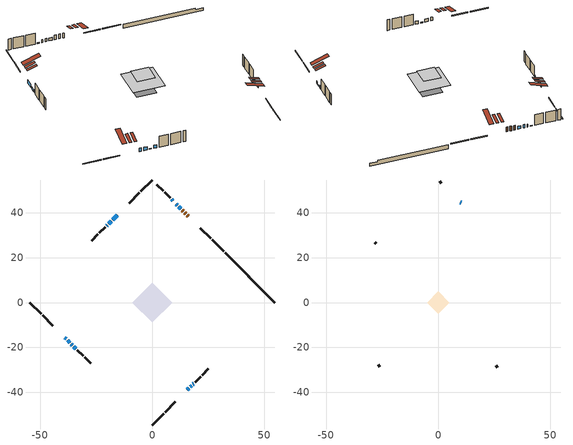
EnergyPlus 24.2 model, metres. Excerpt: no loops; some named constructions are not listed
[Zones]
conditioned space
 floor adiabatic (AdiabaticFloorConstruction): -8.84,0 0,8.84 8.84,0 0,-8.84 z2.98
 floor foundation (Slab1 construction): -5.55,0.08 -0.08,5.55 5.55,-0.08 0.08,-5.55 z-1.23
 wall outside (RimJoist1 construction): 0,-54.68 5.13,-49.56 / -54.68,0 -49.56,-5.13 / 0,54.68 -5.13,49.56 / 31.83,22.86 26.7,27.98 z0.54:0.84
 wall outside (RimJoist2 construction): 5.78,-48.9 10.33,-44.35 / -48.9,-5.78 -44.35,-10.33 / -5.78,48.9 -10.33,44.35 / 26.04,28.64 21.49,33.19 z0.54:0.84
 wall outside (AdiabaticWallConstruction 1): 16.11,38.58 15.65,39.03 / 15,39.69 14.54,40.15 / 13.88,40.8 13.42,41.26 z0.54:2.57
 wall outside (AdiabaticWallConstruction): 12.77,41.91 11.91,42.78 / -34.95,-19.74 -34.08,-20.6 z0.54:1.84; 11.25,43.43 10.82,43.87 / -15.72,38.96 -17.66,37.02 z0.54:1.99; 15.72,-38.97 16.33,-38.35 z0.54:1.46; -38.97,-15.72 -38.44,-16.24 z0.54:2.09; -37.79,-16.9 -36.8,-17.89 z0.54:1.94; 16.98,-37.7 17.53,-37.16 / -36.14,-18.54 -35.6,-19.08 / 9.23,45.45 8.69,46 z0.54:0.85; -18.32,36.37 -19.47,35.22 z0.54:1.38; -20.12,34.56 -20.4,34.28 / 18.18,-36.5 18.46,-36.23 z0.54:1.76
 wall outside (Wall1 construction): 19.11,-35.57 21.64,-33.04 / -33.43,-21.26 -30.9,-23.78 / -21.06,33.63 -23.58,31.1 / 8.03,46.65 5.51,49.18 z0.54:5.42
 wall outside (Wall2 construction): 22.3,-32.38 25.09,-29.6 / -30.24,-24.44 -27.45,-27.23 / -24.24,30.44 -27.03,27.65 / 4.85,49.84 2.06,52.62 z0.54:5.42
 wall foundation (FoundationWall1 construction): 32.48,22.2,-1.23 32.48,22.2,0.54 52.46,2.22,0.54 52.46,2.22,-0.03 54.68,0,-0.03 54.68,0,-1.23
 window (WindowConstruction): 12.77,41.92 11.91,42.78 z0.54:1.84
 window (WindowConstruction 4): 11.25,43.43 10.82,43.87 z0.54:1.99
 window (WindowConstruction 5): -15.72,38.96 -17.66,37.02 z0.54:1.99
 window (WindowConstruction 6): 15.72,-38.96 16.33,-38.35 z0.54:1.45
 window (WindowConstruction 7): -38.96,-15.72 -38.44,-16.24 z0.54:2.09
 window (WindowConstruction 8): -37.79,-16.9 -36.8,-17.89 z0.54:1.94
 window (WindowConstruction 11): 16.99,-37.7 17.53,-37.16 z0.54:0.84
 window (WindowConstruction 12): -36.14,-18.54 -35.6,-19.08 z0.54:0.84
 window (WindowConstruction 1): -18.32,36.37 -19.47,35.22 z0.54:1.38
 window (WindowConstruction 2): -34.95,-19.74 -34.08,-20.6 z0.54:1.84
 window (WindowConstruction 9): -20.12,34.56 -20.4,34.28 z0.54:1.76
 window (WindowConstruction 10): 18.18,-36.5 18.46,-36.23 z0.54:1.76
 window (WindowConstruction 3): 9.23,45.45 8.69,45.99 z0.54:0.84
 door (Door): 16.11,38.58 15.65,39.03 z0.54:2.57
 door (Door 1): 14.99,39.69 14.54,40.15 z0.54:2.57
 door (Door 2): 13.88,40.8 13.43,41.26 z0.54:2.57
 ceiling adiabatic (AdiabaticFloorConstruction): 0,-8.84 8.84,0 0,8.84 -8.84,0 z2.98
 roof outside (Roof2 construction): 13.67,-41.02,5.42 10.86,-38.21,6.74 10.12,-38.95,6.74 12.93,-41.76,5.42; -41.02,-13.67,5.42 -38.21,-10.86,6.74 -38.95,-10.12,6.74 -41.76,-12.93,5.42; -13.67,41.02,5.42 -10.86,38.21,6.74 -10.12,38.95,6.74 -12.93,41.76,5.42; 18.16,36.52,5.42 15.35,33.72,6.74 16.09,32.98,6.74 18.9,35.78,5.42
 roof outside (Roof3 construction): 15.06,-39.62,5.42 12.26,-36.81,6.74 11.52,-37.55,6.74 14.32,-40.36,5.42; -39.62,-15.06,5.42 -36.81,-12.26,6.74 -37.55,-11.52,6.74 -40.36,-14.32,5.42; -15.06,39.62,5.42 -12.26,36.81,6.74 -11.52,37.55,6.74 -14.32,40.36,5.42; 16.76,37.92,5.42 13.96,35.11,6.74 14.7,34.37,6.74 17.5,37.18,5.42
attic - vented
 floor to conditioned space (Floor1 construction Reversed): -4.98,0 0,4.98 4.98,0 0,-4.98 z5.42
 wall outside (AdiabaticWallConstruction): 10.16,44.52 9.88,44.8 z0.54:1.76
 wall outside (Wall3 construction): 25.74,-28.94 26.49,-28.19 / -26.8,-27.89 -26.05,-28.63 / -27.69,27 -28.43,26.25 / 1.4,53.28 0.66,54.03 z0.54:5.42
 window (WindowConstruction 13): 10.16,44.52 9.89,44.8 z0.54:1.76
 roof outside (Roof1 construction): 12.27,-42.41,5.42 7.41,-37.56,7.71 6.13,-38.84,7.71 10.99,-43.69,5.42; -42.41,-12.27,5.42 -37.56,-7.41,7.71 -38.84,-6.13,7.71 -43.69,-10.99,5.42; -12.27,42.41,5.42 -7.41,37.56,7.71 -6.13,38.84,7.71 -10.99,43.69,5.42; 19.56,35.13,5.42 14.7,30.27,7.71 15.98,28.99,7.71 20.84,33.85,5.42
[Material] Roughness=Rough; Thermal Absorptance=0.9
Name | Thickness {m} | Conductivity {W/m-K} | Density {kg/m3} | Specific Heat {J/kg-K} | Solar Absorptance | Visible Absorptance
ceiling loosefill ins | 0.0846667 | 0.0480833 | 16.02 | 1046.75 | 0.7 | 0.7
ceiling stud and cavity | 0.1397 | 0.294931 | 65.682 | 1177.47 | 0.7 | 0.7
gypsum board | 0.0127 | 0.160291 | 801 | 837.4 | 0.6 | 0.6
[Construction]
Floor1 construction: ceiling loosefill ins, ceiling stud and cavity, gypsum board
[EnergyManagementSystem:Program]
infil_program: Set p_m = 0.14; Set p_s = 0.22; Set s_m = 270; Set s_s = 370; Set z_m = 9.99744; Set z_s = 5.232067512434065; Set f_t = (((s_m/z_m)^p_m)*((z_s/s_s)^p_s)); Set Tdiff = tin_s-tout_s; Set dT = @Abs Tdiff; Set c = 0.0548; Set Cs = 0.1008; Set Cw = 0.1517; Set n = 0.65; Set sft = (f_t*0.54); Set temp1 = ((c*Cw)*((sft*site_vw_s)^(2*n)))^2; Set Qinf = (((c*Cs*(dT^n))^2)+temp1)^0.5; Set Qinf = (@Max Qinf 0); Set mech_vent_house_fan_sensible_load_act = 0.0; Set mech_vent_house_fan_latent_load_act = 0.0; Set OASupInPb = out_pb_s; Set OASupInTemp = tout_s; Set OASupInW = out_wt_s; Set OASupRho = (@RhoAirFnPbTdbW OASupInPb OASupInTemp OASupInW); Set OASupCp = (@CpAirFnW OASupInW); Set OASupInEnth = (@HFnTdbW OASupInTemp OASupInW); Set ZoneTemp = tin_s; Set ZoneW = win_s; Set ZoneCp = (@CpAirFnW ZoneW); Set ZoneAirEnth = (@HFnTdbW ZoneTemp ZoneW); Set mech_vent_house_fan_cfis_act = 0.0; Set QWHV_cfis_sup = 0.0; Set QWHV_cfis_suppl_sup = 0.0; Set QWHV_cfis_suppl_exh = 0.0; Set Qrange = 0; Set Qrange = Qrange + 0.075 * mech_vent_range_fan_0_sch_s; Set Qbath = 0; Set Qdryer = 0; Set Qdryer = Qdryer + 0.00308 * clothes_dryer_exhaust_0_sch_s; Set QWHV_sup = 0.0; Set QWHV_exh = 0.0; Set Qsupply = QWHV_sup + QWHV_cfis_sup + QWHV_cfis_suppl_sup; Set Qexhaust = Qrange + Qbath + Qdryer + QWHV_exh + QWHV_cfis_suppl_exh; Set Qfan = (@Max Qexhaust Qsupply); Set Qducts = 0; If Qducts < 0; Set Qsupply = Qsupply - Qducts; Else; Set Qexhaust = Qexhaust + Qducts; EndIf; Set Qfan_with_ducts = (@Max Qexhaust Qsupply); Set Qimb = (@Abs (Qsupply - Qexhaust)); If Qinf + Qimb > 0; Set Qtot = Qfan_with_ducts + (Qinf^2) / (Qinf + Qimb); Else; Set Qtot = Qfan_with_ducts; EndIf; Set Qinf_adj = Qtot - Qfan; Set infil_flow_act = Qinf_adj; Set infil_program_Qinf = Qinf_adj; Set infil_program_Qfan = Qfan; Set Qload = Qfan; Set Effectiveness_Sens = 0.0; Set Effectiveness_Lat = 0.0; Set Fan_MFR = Qload * OASupRho; Set ZoneInEnth = OASupInEnth; Set ZoneInTemp = OASupInTemp; Set FanTotalToCond = Fan_MFR * (ZoneInEnth - ZoneAirEnth); Set FanSensToCond = Fan_MFR * ZoneCp * (ZoneInTemp - ZoneTemp); Set FanLatToCond = FanTotalToCond - FanSensToCond; Set mech_vent_house_fan_sensible_load_act = mech_vent_house_fan_sensible_load_act + FanSensToCond; Set mech_vent_house_fan_latent_load_act = mech_vent_house_fan_latent_load_act + FanLatToCond
total_loads_program: Set loads_htg_tot = 0; Set loads_clg_tot = 0; If htg_load_cond > 0; Set loads_htg_tot = loads_htg_tot + (htg_load_cond - clg_load_cond) * 1.0; EndIf; Set loads_htg_tot = (@Max loads_htg_tot 0); If clg_load_cond > 0; Set loads_clg_tot = loads_clg_tot + (clg_load_cond - htg_load_cond) * 0.0; EndIf; Set loads_clg_tot = (@Max loads_clg_tot 0)
unmet_hours_program: Set htg_unmet_hours = 0; Set clg_unmet_hours = 0; Set unit_htg_unmet_hours = 0; If ((DayOfYear >= 1) && (DayOfYear <= 365)); Set unit_htg_unmet_hours = unit_htg_unmet_hours + conditioned_space_htg_unmet_s; If unit_htg_unmet_hours > htg_unmet_hours; Set htg_unmet_hours = unit_htg_unmet_hours; EndIf; EndIf
water_heater_EC_adj: If WarmupFlag == 0; Set dhw_e_cons = water_heater_energy + water_heater_on_cycle_parasitic + water_heater_off_cycle_parasitic; Set water_heater_ec_adj_act = 0.0 * dhw_e_cons / 1; EndIf
[EnergyManagementSystem:ProgramCallingManager]
component_loads_program_calling_manager: EndOfZoneTimestepAfterZoneReporting; component_loads_program
fridge_schedule_program_calling_manager: BeginZoneTimestepAfterInitHeatBalance; fridge_schedule_program
furnace_supply_fan_disaggregate_program_calling_manager: EndOfSystemTimestepBeforeHVACReporting; furnace_supply_fan_disaggregate_program
infil_program_calling_manager: BeginZoneTimestepAfterInitHeatBalance; infil_program
natural_vent_program_calling_manager: BeginZoneTimestepAfterInitHeatBalance; natural_vent_program
total_airflows_program_calling_manager: EndOfZoneTimestepAfterZoneReporting; total_airflows_program
total_loads_program_calling_manager: EndOfZoneTimestepAfterZoneReporting; total_loads_program
unmet_hours_program_calling_manager: EndOfZoneTimestepBeforeZoneReporting; unmet_hours_program
water_heater_EC_adj_ProgramManager: EndOfSystemTimestepBeforeHVACReporting; water_heater_EC_adj
[EnergyManagementSystem:OutputVariable] Type of Data in Variable=Summed
Name | EMS Variable | Update Frequency | EMS Program or Subroutine | Units
furnace supply fan disaggregate htg primary | furnace_supply_fan_primary_htg | SystemTimestep | furnace_supply_fan_disaggregate_program | J
loads_htg_tot_peakload_outvar; loads_htg_tot_annual_outvar; Energy Management System Output Variable 1; Energy Management System Output Variable 45 | loads_htg_tot | ZoneTimestep | total_loads_program | J
loads_clg_tot_peakload_outvar; loads_clg_tot_annual_outvar; Energy Management System Output Variable 2; Energy Management System Output Variable 46 | loads_clg_tot | ZoneTimestep | total_loads_program | J
htg_unmet_hours_annual_outvar; Energy Management System Output Variable 3 | htg_unmet_hours | ZoneTimestep | unmet_hours_program | hr
clg_unmet_hours_annual_outvar; Energy Management System Output Variable 4 | clg_unmet_hours | ZoneTimestep | unmet_hours_program | hr
loads_htg_roofs_annual_outvar; Energy Management System Output Variable 5 | loads_htg_roofs | ZoneTimestep | component_loads_program | J
loads_htg_ceilings_annual_outvar; Energy Management System Output Variable 6 | loads_htg_ceilings | ZoneTimestep | component_loads_program | J
loads_htg_walls_annual_outvar; Energy Management System Output Variable 7 | loads_htg_walls | ZoneTimestep | component_loads_program | J
loads_htg_rim_joists_annual_outvar; Energy Management System Output Variable 8 | loads_htg_rim_joists | ZoneTimestep | component_loads_program | J
loads_htg_foundation_walls_annual_outvar; Energy Management System Output Variable 9 | loads_htg_foundation_walls | ZoneTimestep | component_loads_program | J
loads_htg_doors_annual_outvar; Energy Management System Output Variable 10 | loads_htg_doors | ZoneTimestep | component_loads_program | J
loads_htg_windows_conduction_annual_outvar; Energy Management System Output Variable 11 | loads_htg_windows_conduction | ZoneTimestep | component_loads_program | J
loads_htg_windows_solar_annual_outvar; Energy Management System Output Variable 12 | loads_htg_windows_solar | ZoneTimestep | component_loads_program | J
loads_htg_skylights_conduction_annual_outvar; Energy Management System Output Variable 13 | loads_htg_skylights_conduction | ZoneTimestep | component_loads_program | J
loads_htg_skylights_solar_annual_outvar; Energy Management System Output Variable 14 | loads_htg_skylights_solar | ZoneTimestep | component_loads_program | J
loads_htg_floors_annual_outvar; Energy Management System Output Variable 15 | loads_htg_floors | ZoneTimestep | component_loads_program | J
loads_htg_slabs_annual_outvar; Energy Management System Output Variable 16 | loads_htg_slabs | ZoneTimestep | component_loads_program | J
loads_htg_internal_mass_annual_outvar; Energy Management System Output Variable 17 | loads_htg_internal_mass | ZoneTimestep | component_loads_program | J
loads_htg_infil_annual_outvar; Energy Management System Output Variable 18 | loads_htg_infil | ZoneTimestep | component_loads_program | J
loads_htg_natvent_annual_outvar; Energy Management System Output Variable 19 | loads_htg_natvent | ZoneTimestep | component_loads_program | J
loads_htg_mechvent_annual_outvar; Energy Management System Output Variable 20 | loads_htg_mechvent | ZoneTimestep | component_loads_program | J
loads_htg_whf_annual_outvar; Energy Management System Output Variable 21 | loads_htg_whf | ZoneTimestep | component_loads_program | J
loads_htg_ducts_annual_outvar; Energy Management System Output Variable 22 | loads_htg_ducts | ZoneTimestep | component_loads_program | J
loads_htg_intgains_annual_outvar; Energy Management System Output Variable 23 | loads_htg_intgains | ZoneTimestep | component_loads_program | J
loads_htg_lighting_annual_outvar; Energy Management System Output Variable 24 | loads_htg_lighting | ZoneTimestep | component_loads_program | J
loads_clg_roofs_annual_outvar; Energy Management System Output Variable 25 | loads_clg_roofs | ZoneTimestep | component_loads_program | J
loads_clg_ceilings_annual_outvar; Energy Management System Output Variable 26 | loads_clg_ceilings | ZoneTimestep | component_loads_program | J
loads_clg_walls_annual_outvar; Energy Management System Output Variable 27 | loads_clg_walls | ZoneTimestep | component_loads_program | J
loads_clg_rim_joists_annual_outvar; Energy Management System Output Variable 28 | loads_clg_rim_joists | ZoneTimestep | component_loads_program | J
loads_clg_foundation_walls_annual_outvar; Energy Management System Output Variable 29 | loads_clg_foundation_walls | ZoneTimestep | component_loads_program | J
loads_clg_doors_annual_outvar; Energy Management System Output Variable 30 | loads_clg_doors | ZoneTimestep | component_loads_program | J
loads_clg_windows_conduction_annual_outvar; Energy Management System Output Variable 31 | loads_clg_windows_conduction | ZoneTimestep | component_loads_program | J
loads_clg_windows_solar_annual_outvar; Energy Management System Output Variable 32 | loads_clg_windows_solar | ZoneTimestep | component_loads_program | J
loads_clg_skylights_conduction_annual_outvar; Energy Management System Output Variable 33 | loads_clg_skylights_conduction | ZoneTimestep | component_loads_program | J
loads_clg_skylights_solar_annual_outvar; Energy Management System Output Variable 34 | loads_clg_skylights_solar | ZoneTimestep | component_loads_program | J
loads_clg_floors_annual_outvar; Energy Management System Output Variable 35 | loads_clg_floors | ZoneTimestep | component_loads_program | J
loads_clg_slabs_annual_outvar; Energy Management System Output Variable 36 | loads_clg_slabs | ZoneTimestep | component_loads_program | J
loads_clg_internal_mass_annual_outvar; Energy Management System Output Variable 37 | loads_clg_internal_mass | ZoneTimestep | component_loads_program | J
loads_clg_infil_annual_outvar; Energy Management System Output Variable 38 | loads_clg_infil | ZoneTimestep | component_loads_program | J
loads_clg_natvent_annual_outvar; Energy Management System Output Variable 39 | loads_clg_natvent | ZoneTimestep | component_loads_program | J
loads_clg_mechvent_annual_outvar; Energy Management System Output Variable 40 | loads_clg_mechvent | ZoneTimestep | component_loads_program | J
loads_clg_whf_annual_outvar; Energy Management System Output Variable 41 | loads_clg_whf | ZoneTimestep | component_loads_program | J
loads_clg_ducts_annual_outvar; Energy Management System Output Variable 42 | loads_clg_ducts | ZoneTimestep | component_loads_program | J
loads_clg_intgains_annual_outvar; Energy Management System Output Variable 43 | loads_clg_intgains | ZoneTimestep | component_loads_program | J
loads_clg_lighting_annual_outvar; Energy Management System Output Variable 44 | loads_clg_lighting | ZoneTimestep | component_loads_program | J
[Schedule:Day:Interval]
interior lighting schedule day: No, 01:00, 0.108182, 04:00, 0.0901515, 05:00, 0.0991667, 06:00, 0.162273, 07:00, 0.270455, 08:00, 0.342576, 10:00, 0.369621, 11:00, 0.351591, 12:00, 0.333561, 13:00, 0.324545, 14:00, 0.31553, 15:00, 0.333561, 16:00, 0.369621, 17:00, 0.450758, 18:00, 0.585985, 19:00, 0.775303, 20:00, 0.955606, 21:00, 0.991667, 22:00, 0.712197, 23:00, 0.360606, 24:00, 0.162273
interior lighting schedule day 1: No, 01:00, 0.100909, 04:00, 0.0840909, 05:00, 0.0925, 06:00, 0.151364, 07:00, 0.252273, 08:00, 0.319545, 10:00, 0.344773, 11:00, 0.327955, 12:00, 0.311136, 13:00, 0.302727, 14:00, 0.294318, 15:00, 0.311136, 16:00, 0.344773, 17:00, 0.420455, 18:00, 0.546591, 19:00, 0.723182, 20:00, 0.891364, 21:00, 0.925, 22:00, 0.664318, 23:00, 0.336364, 24:00, 0.151364
interior lighting schedule day 2: No, 01:00, 0.0927273, 04:00, 0.0772727, 05:00, 0.085, 06:00, 0.139091, 07:00, 0.231818, 08:00, 0.293636, 10:00, 0.316818, 11:00, 0.301364, 12:00, 0.285909, 13:00, 0.278182, 14:00, 0.270455, 15:00, 0.285909, 16:00, 0.316818, 17:00, 0.386364, 18:00, 0.502273, 19:00, 0.664545, 20:00, 0.819091, 21:00, 0.85, 22:00, 0.610455, 23:00, 0.309091, 24:00, 0.139091
interior lighting schedule day 3: No, 01:00, 0.0845455, 04:00, 0.0704545, 05:00, 0.0775, 06:00, 0.126818, 07:00, 0.211364, 08:00, 0.267727, 10:00, 0.288864, 11:00, 0.274773, 12:00, 0.260682, 13:00, 0.253636, 14:00, 0.246591, 15:00, 0.260682, 16:00, 0.288864, 17:00, 0.352273, 18:00, 0.457955, 19:00, 0.605909, 20:00, 0.746818, 21:00, 0.775, 22:00, 0.556591, 23:00, 0.281818, 24:00, 0.126818
interior lighting schedule day 4: No, 01:00, 0.0763636, 04:00, 0.0636364, 05:00, 0.07, 06:00, 0.114545, 07:00, 0.190909, 08:00, 0.241818, 10:00, 0.260909, 11:00, 0.248182, 12:00, 0.235455, 13:00, 0.229091, 14:00, 0.222727, 15:00, 0.235455, 16:00, 0.260909, 17:00, 0.318182, 18:00, 0.413636, 19:00, 0.547273, 20:00, 0.674545, 21:00, 0.7, 22:00, 0.502727, 23:00, 0.254545, 24:00, 0.114545
interior lighting schedule day 5: No, 01:00, 0.0727273, 04:00, 0.0606061, 05:00, 0.0666667, 06:00, 0.109091, 07:00, 0.181818, 08:00, 0.230303, 10:00, 0.248485, 11:00, 0.236364, 12:00, 0.224242, 13:00, 0.218182, 14:00, 0.212121, 15:00, 0.224242, 16:00, 0.248485, 17:00, 0.30303, 18:00, 0.393939, 19:00, 0.521212, 20:00, 0.642424, 21:00, 0.666667, 22:00, 0.478788, 23:00, 0.242424, 24:00, 0.109091
interior lighting schedule day 6: No, 01:00, 0.0745455, 04:00, 0.0621212, 05:00, 0.0683333, 06:00, 0.111818, 07:00, 0.186364, 08:00, 0.236061, 10:00, 0.254697, 11:00, 0.242273, 12:00, 0.229848, 13:00, 0.223636, 14:00, 0.217424, 15:00, 0.229848, 16:00, 0.254697, 17:00, 0.310606, 18:00, 0.403788, 19:00, 0.534242, 20:00, 0.658485, 21:00, 0.683333, 22:00, 0.490758, 23:00, 0.248485, 24:00, 0.111818
interior lighting schedule day 7: No, 01:00, 0.08, 04:00, 0.0666667, 05:00, 0.0733333, 06:00, 0.12, 07:00, 0.2, 08:00, 0.253333, 10:00, 0.273333, 11:00, 0.26, 12:00, 0.246667, 13:00, 0.24, 14:00, 0.233333, 15:00, 0.246667, 16:00, 0.273333, 17:00, 0.333333, 18:00, 0.433333, 19:00, 0.573333, 20:00, 0.706667, 21:00, 0.733333, 22:00, 0.526667, 23:00, 0.266667, 24:00, 0.12
interior lighting schedule day 8: No, 01:00, 0.0890909, 04:00, 0.0742424, 05:00, 0.0816667, 06:00, 0.133636, 07:00, 0.222727, 08:00, 0.282121, 10:00, 0.304394, 11:00, 0.289545, 12:00, 0.274697, 13:00, 0.267273, 14:00, 0.259848, 15:00, 0.274697, 16:00, 0.304394, 17:00, 0.371212, 18:00, 0.482576, 19:00, 0.638485, 20:00, 0.78697, 21:00, 0.816667, 22:00, 0.586515, 23:00, 0.29697, 24:00, 0.133636
interior lighting schedule day 9: No, 01:00, 0.0972727, 04:00, 0.0810606, 05:00, 0.0891667, 06:00, 0.145909, 07:00, 0.243182, 08:00, 0.30803, 10:00, 0.332348, 11:00, 0.316136, 12:00, 0.299924, 13:00, 0.291818, 14:00, 0.283712, 15:00, 0.299924, 16:00, 0.332348, 17:00, 0.405303, 18:00, 0.526894, 19:00, 0.697121, 20:00, 0.859242, 21:00, 0.891667, 22:00, 0.640379, 23:00, 0.324242, 24:00, 0.145909
interior lighting schedule day 10: No, 01:00, 0.105455, 04:00, 0.0878788, 05:00, 0.0966667, 06:00, 0.158182, 07:00, 0.263636, 08:00, 0.333939, 10:00, 0.360303, 11:00, 0.342727, 12:00, 0.325152, 13:00, 0.316364, 14:00, 0.307576, 15:00, 0.325152, 16:00, 0.360303, 17:00, 0.439394, 18:00, 0.571212, 19:00, 0.755758, 20:00, 0.931515, 21:00, 0.966667, 22:00, 0.694242, 23:00, 0.351515, 24:00, 0.158182
interior lighting schedule day 11: No, 01:00, 0.109091, 04:00, 0.0909091, 05:00, 0.1, 06:00, 0.163636, 07:00, 0.272727, 08:00, 0.345455, 10:00, 0.372727, 11:00, 0.354545, 12:00, 0.336364, 13:00, 0.327273, 14:00, 0.318182, 15:00, 0.336364, 16:00, 0.372727, 17:00, 0.454545, 18:00, 0.590909, 19:00, 0.781818, 20:00, 0.963636, 21:00, 1, 22:00, 0.718182, 23:00, 0.363636, 24:00, 0.163636
interior lighting schedule default day; occupants schedule default day; clothes dryer schedule default day; cooking range schedule default day; mech vent range fan 0 schedule default day; misc plug loads schedule default day; general water use schedule default day; clothes dryer exhaust 0 schedule default day; cooling season schedule day; cooling season schedule day 2; cooling season schedule default day; exterior lighting schedule default day; natural vent schedule default day: No, 24:00, 0
occupants schedule day: No, 05:00, 0.426829, 06:00, 0.719512, 07:00, 1, 08:00, 0.670732, 09:00, 0.329268, 14:00, 0.170732, 15:00, 0.231707, 16:00, 0.329268, 17:00, 0.5, 18:00, 0.670732, 19:00, 0.829268, 21:00, 1, 22:00, 0.853659, 23:00, 0.646341, 24:00, 0.426829
clothes dryer schedule day; clothes dryer exhaust 0 schedule day: No, 01:00, 0.123457, 02:00, 0.0740741, 03:00, 0.0493827, 04:00, 0.0246914, 05:00, 0.0493827, 06:00, 0.0740741, 07:00, 0.197531, 08:00, 0.395062, 09:00, 0.592593, 10:00, 0.839506, 11:00, 0.962963, 12:00, 1, 13:00, 0.91358, 14:00, 0.82716, 15:00, 0.716049, 16:00, 0.753086, 17:00, 0.679012, 18:00, 0.666667, 20:00, 0.62963, 21:00, 0.641975, 22:00, 0.666667, 23:00, 0.54321, 24:00, 0.296296
cooking range schedule day: No, 05:00, 0.0597015, 06:00, 0.11194, 07:00, 0.171642, 08:00, 0.291045, 11:00, 0.343284, 12:00, 0.402985, 13:00, 0.462687, 14:00, 0.343284, 15:00, 0.291045, 16:00, 0.402985, 17:00, 0.567164, 18:00, 1, 19:00, 0.850746, 20:00, 0.432836, 21:00, 0.291045, 22:00, 0.231343, 23:00, 0.171642, 24:00, 0.11194
mech vent range fan 0 schedule day: No, 18:00, 0, 19:00, 1, 20:00, 0.2, 24:00, 0
misc plug loads schedule day: No, 06:00, 0.705882, 07:00, 0.745098, 08:00, 0.803922, 15:00, 0.823529, 16:00, 0.862745, 17:00, 0.921569, 18:00, 0.980392, 19:00, 1, 20:00, 0.980392, 21:00, 0.941176, 22:00, 0.862745, 23:00, 0.784314, 24:00, 0.72549
general water use schedule day: No, 01:00, 0.315068, 03:00, 0.287671, 04:00, 0.342466, 05:00, 0.369863, 06:00, 0.520548, 07:00, 0.60274, 08:00, 0.534247, 10:00, 0.506849, 11:00, 0.465753, 14:00, 0.479452, 15:00, 0.534247, 16:00, 0.589041, 17:00, 0.69863, 18:00, 0.876712, 19:00, 0.890411, 20:00, 0.986301, 21:00, 1, 22:00, 0.863014, 23:00, 0.616438, 24:00, 0.465753
cooling season schedule day 1: No, 24:00, 1
exterior lighting schedule day: No, 01:00, 0.566667, 03:00, 0.524167, 05:00, 0.495833, 06:00, 0.5525, 07:00, 0.623333, 08:00, 0.580833, 09:00, 0.439167, 10:00, 0.354167, 12:00, 0.34, 13:00, 0.354167, 14:00, 0.396667, 15:00, 0.425, 16:00, 0.495833, 17:00, 0.623333, 18:00, 0.793333, 19:00, 0.906667, 20:00, 0.963333, 21:00, 0.991667, 22:00, 0.920833, 23:00, 0.793333, 24:00, 0.665833
exterior lighting schedule day 1: No, 01:00, 0.528571, 03:00, 0.488929, 05:00, 0.4625, 06:00, 0.515357, 07:00, 0.581429, 08:00, 0.541786, 09:00, 0.409643, 10:00, 0.330357, 12:00, 0.317143, 13:00, 0.330357, 14:00, 0.37, 15:00, 0.396429, 16:00, 0.4625, 17:00, 0.581429, 18:00, 0.74, 19:00, 0.845714, 20:00, 0.898571, 21:00, 0.925, 22:00, 0.858929, 23:00, 0.74, 24:00, 0.621071
exterior lighting schedule day 10: No, 01:00, 0.552381, 03:00, 0.510952, 05:00, 0.483333, 06:00, 0.538571, 07:00, 0.607619, 08:00, 0.56619, 09:00, 0.428095, 10:00, 0.345238, 12:00, 0.331429, 13:00, 0.345238, 14:00, 0.386667, 15:00, 0.414286, 16:00, 0.483333, 17:00, 0.607619, 18:00, 0.773333, 19:00, 0.88381, 20:00, 0.939048, 21:00, 0.966667, 22:00, 0.897619, 23:00, 0.773333, 24:00, 0.649048
exterior lighting schedule day 11: No, 01:00, 0.571429, 03:00, 0.528571, 05:00, 0.5, 06:00, 0.557143, 07:00, 0.628571, 08:00, 0.585714, 09:00, 0.442857, 10:00, 0.357143, 12:00, 0.342857, 13:00, 0.357143, 14:00, 0.4, 15:00, 0.428571, 16:00, 0.5, 17:00, 0.628571, 18:00, 0.8, 19:00, 0.914286, 20:00, 0.971429, 21:00, 1, 22:00, 0.928571, 23:00, 0.8, 24:00, 0.671429
exterior lighting schedule day 2: No, 01:00, 0.485714, 03:00, 0.449286, 05:00, 0.425, 06:00, 0.473571, 07:00, 0.534286, 08:00, 0.497857, 09:00, 0.376429, 10:00, 0.303571, 12:00, 0.291429, 13:00, 0.303571, 14:00, 0.34, 15:00, 0.364286, 16:00, 0.425, 17:00, 0.534286, 18:00, 0.68, 19:00, 0.777143, 20:00, 0.825714, 21:00, 0.85, 22:00, 0.789286, 23:00, 0.68, 24:00, 0.570714
exterior lighting schedule day 3: No, 01:00, 0.442857, 03:00, 0.409643, 05:00, 0.3875, 06:00, 0.431786, 07:00, 0.487143, 08:00, 0.453929, 09:00, 0.343214, 10:00, 0.276786, 12:00, 0.265714, 13:00, 0.276786, 14:00, 0.31, 15:00, 0.332143, 16:00, 0.3875, 17:00, 0.487143, 18:00, 0.62, 19:00, 0.708571, 20:00, 0.752857, 21:00, 0.775, 22:00, 0.719643, 23:00, 0.62, 24:00, 0.520357
exterior lighting schedule day 4: No, 01:00, 0.4, 03:00, 0.37, 05:00, 0.35, 06:00, 0.39, 07:00, 0.44, 08:00, 0.41, 09:00, 0.31, 10:00, 0.25, 12:00, 0.24, 13:00, 0.25, 14:00, 0.28, 15:00, 0.3, 16:00, 0.35, 17:00, 0.44, 18:00, 0.56, 19:00, 0.64, 20:00, 0.68, 21:00, 0.7, 22:00, 0.65, 23:00, 0.56, 24:00, 0.47
exterior lighting schedule day 5: No, 01:00, 0.380952, 03:00, 0.352381, 05:00, 0.333333, 06:00, 0.371429, 07:00, 0.419048, 08:00, 0.390476, 09:00, 0.295238, 10:00, 0.238095, 12:00, 0.228571, 13:00, 0.238095, 14:00, 0.266667, 15:00, 0.285714, 16:00, 0.333333, 17:00, 0.419048, 18:00, 0.533333, 19:00, 0.609524, 20:00, 0.647619, 21:00, 0.666667, 22:00, 0.619048, 23:00, 0.533333, 24:00, 0.447619
exterior lighting schedule day 6: No, 01:00, 0.390476, 03:00, 0.36119, 05:00, 0.341667, 06:00, 0.380714, 07:00, 0.429524, 08:00, 0.400238, 09:00, 0.302619, 10:00, 0.244048, 12:00, 0.234286, 13:00, 0.244048, 14:00, 0.273333, 15:00, 0.292857, 16:00, 0.341667, 17:00, 0.429524, 18:00, 0.546667, 19:00, 0.624762, 20:00, 0.66381, 21:00, 0.683333, 22:00, 0.634524, 23:00, 0.546667, 24:00, 0.45881
exterior lighting schedule day 7: No, 01:00, 0.419048, 03:00, 0.387619, 05:00, 0.366667, 06:00, 0.408571, 07:00, 0.460952, 08:00, 0.429524, 09:00, 0.324762, 10:00, 0.261905, 12:00, 0.251429, 13:00, 0.261905, 14:00, 0.293333, 15:00, 0.314286, 16:00, 0.366667, 17:00, 0.460952, 18:00, 0.586667, 19:00, 0.670476, 20:00, 0.712381, 21:00, 0.733333, 22:00, 0.680952, 23:00, 0.586667, 24:00, 0.492381
exterior lighting schedule day 8: No, 01:00, 0.466667, 03:00, 0.431667, 05:00, 0.408333, 06:00, 0.455, 07:00, 0.513333, 08:00, 0.478333, 09:00, 0.361667, 10:00, 0.291667, 12:00, 0.28, 13:00, 0.291667, 14:00, 0.326667, 15:00, 0.35, 16:00, 0.408333, 17:00, 0.513333, 18:00, 0.653333, 19:00, 0.746667, 20:00, 0.793333, 21:00, 0.816667, 22:00, 0.758333, 23:00, 0.653333, 24:00, 0.548333
exterior lighting schedule day 9: No, 01:00, 0.509524, 03:00, 0.47131, 05:00, 0.445833, 06:00, 0.496786, 07:00, 0.560476, 08:00, 0.522262, 09:00, 0.394881, 10:00, 0.318452, 12:00, 0.305714, 13:00, 0.318452, 14:00, 0.356667, 15:00, 0.382143, 16:00, 0.445833, 17:00, 0.560476, 18:00, 0.713333, 19:00, 0.815238, 20:00, 0.86619, 21:00, 0.891667, 22:00, 0.827976, 23:00, 0.713333, 24:00, 0.59869
[Schedule:Week:Daily]
clothes dryer exhaust 0 schedule Week Rule - Jan1-Dec31: clothes dryer exhaust 0 schedule day, clothes dryer exhaust 0 schedule day, clothes dryer exhaust 0 schedule day, clothes dryer exhaust 0 schedule day, clothes dryer exhaust 0 schedule day, clothes dryer exhaust 0 schedule day, clothes dryer exhaust 0 schedule day, clothes dryer exhaust 0 schedule default day, clothes dryer exhaust 0 schedule default day, clothes dryer exhaust 0 schedule default day, clothes dryer exhaust 0 schedule default day, clothes dryer exhaust 0 schedule default day
cooling season schedule Week Rule - Jan1-May26: cooling season schedule day, cooling season schedule day, cooling season schedule day, cooling season schedule day, cooling season schedule day, cooling season schedule day, cooling season schedule day, cooling season schedule default day, cooling season schedule default day, cooling season schedule default day, cooling season schedule default day, cooling season schedule default day
cooling season schedule Week Rule - May27-Jun2: cooling season schedule day, cooling season schedule day, cooling season schedule day, cooling season schedule day, cooling season schedule day, cooling season schedule day 1, cooling season schedule day 1, cooling season schedule default day, cooling season schedule default day, cooling season schedule default day, cooling season schedule default day, cooling season schedule default day
cooling season schedule Week Rule - Jun3-Aug25: cooling season schedule day 1, cooling season schedule day 1, cooling season schedule day 1, cooling season schedule day 1, cooling season schedule day 1, cooling season schedule day 1, cooling season schedule day 1, cooling season schedule default day, cooling season schedule default day, cooling season schedule default day, cooling season schedule default day, cooling season schedule default day
cooling season schedule Week Rule - Aug26-Sep1: cooling season schedule day 1, cooling season schedule day 1, cooling season schedule day 1, cooling season schedule day 1, cooling season schedule day 1, cooling season schedule day 1, cooling season schedule day 2, cooling season schedule default day, cooling season schedule default day, cooling season schedule default day, cooling season schedule default day, cooling season schedule default day
cooling season schedule Week Rule - Sep2-Dec31: cooling season schedule day 2, cooling season schedule day 2, cooling season schedule day 2, cooling season schedule day 2, cooling season schedule day 2, cooling season schedule day 2, cooling season schedule day 2, cooling season schedule default day, cooling season schedule default day, cooling season schedule default day, cooling season schedule default day, cooling season schedule default day
exterior lighting schedule Week Rule - Aug5-Aug25: exterior lighting schedule day 7, exterior lighting schedule day 7, exterior lighting schedule day 7, exterior lighting schedule day 7, exterior lighting schedule day 7, exterior lighting schedule day 7, exterior lighting schedule day 7, exterior lighting schedule default day, exterior lighting schedule default day, exterior lighting schedule default day, exterior lighting schedule default day, exterior lighting schedule default day
exterior lighting schedule Week Rule - Aug26-Sep1: exterior lighting schedule day 7, exterior lighting schedule day 7, exterior lighting schedule day 7, exterior lighting schedule day 7, exterior lighting schedule day 7, exterior lighting schedule day 7, exterior lighting schedule day 8, exterior lighting schedule default day, exterior lighting schedule default day, exterior lighting schedule default day, exterior lighting schedule default day, exterior lighting schedule default day
exterior lighting schedule Week Rule - Sep2-Sep29: exterior lighting schedule day 8, exterior lighting schedule day 8, exterior lighting schedule day 8, exterior lighting schedule day 8, exterior lighting schedule day 8, exterior lighting schedule day 8, exterior lighting schedule day 8, exterior lighting schedule default day, exterior lighting schedule default day, exterior lighting schedule default day, exterior lighting schedule default day, exterior lighting schedule default day
exterior lighting schedule Week Rule - Sep30-Oct6: exterior lighting schedule day 8, exterior lighting schedule day 9, exterior lighting schedule day 9, exterior lighting schedule day 9, exterior lighting schedule day 9, exterior lighting schedule day 9, exterior lighting schedule day 9, exterior lighting schedule default day, exterior lighting schedule default day, exterior lighting schedule default day, exterior lighting schedule default day, exterior lighting schedule default day
exterior lighting schedule Week Rule - Oct7-Oct27: exterior lighting schedule day 9, exterior lighting schedule day 9, exterior lighting schedule day 9, exterior lighting schedule day 9, exterior lighting schedule day 9, exterior lighting schedule day 9, exterior lighting schedule day 9, exterior lighting schedule default day, exterior lighting schedule default day, exterior lighting schedule default day, exterior lighting schedule default day, exterior lighting schedule default day
exterior lighting schedule Week Rule - Oct28-Nov3: exterior lighting schedule day 9, exterior lighting schedule day 9, exterior lighting schedule day 9, exterior lighting schedule day 9, exterior lighting schedule day 10, exterior lighting schedule day 10, exterior lighting schedule day 10, exterior lighting schedule default day, exterior lighting schedule default day, exterior lighting schedule default day, exterior lighting schedule default day, exterior lighting schedule default day
exterior lighting schedule Week Rule - Nov4-Nov24: exterior lighting schedule day 10, exterior lighting schedule day 10, exterior lighting schedule day 10, exterior lighting schedule day 10, exterior lighting schedule day 10, exterior lighting schedule day 10, exterior lighting schedule day 10, exterior lighting schedule default day, exterior lighting schedule default day, exterior lighting schedule default day, exterior lighting schedule default day, exterior lighting schedule default day
exterior lighting schedule Week Rule - Nov25-Dec1: exterior lighting schedule day 10, exterior lighting schedule day 10, exterior lighting schedule day 10, exterior lighting schedule day 10, exterior lighting schedule day 10, exterior lighting schedule day 10, exterior lighting schedule day 11, exterior lighting schedule default day, exterior lighting schedule default day, exterior lighting schedule default day, exterior lighting schedule default day, exterior lighting schedule default day
exterior lighting schedule Week Rule - Dec2-Dec31: exterior lighting schedule day 11, exterior lighting schedule day 11, exterior lighting schedule day 11, exterior lighting schedule day 11, exterior lighting schedule day 11, exterior lighting schedule day 11, exterior lighting schedule day 11, exterior lighting schedule default day, exterior lighting schedule default day, exterior lighting schedule default day, exterior lighting schedule default day, exterior lighting schedule default day
natural vent schedule Week Rule - Jan1-Dec31: natural vent schedule default day, natural vent schedule default day, natural vent schedule default day, natural vent schedule default day, natural vent schedule default day, natural vent schedule default day, natural vent schedule default day, natural vent schedule default day, natural vent schedule default day, natural vent schedule default day, natural vent schedule default day, natural vent schedule default day
[Schedule:Year]
clothes dryer exhaust 0 schedule: clothes dryer exhaust 0 schedule Week Rule - Jan1-Dec31, 1, 1, 12, 31
cooling season schedule: cooling season schedule Week Rule - Jan1-May26, 1, 1, 5, 26, cooling season schedule Week Rule - May27-Jun2, 5, 27, 6, 2, cooling season schedule Week Rule - Jun3-Aug25, 6, 3, 8, 25, cooling season schedule Week Rule - Aug26-Sep1, 8, 26, 9, 1, cooling season schedule Week Rule - Sep2-Dec31, 9, 2, 12, 31
natural vent schedule: natural vent schedule Week Rule - Jan1-Dec31, 1, 1, 12, 31
